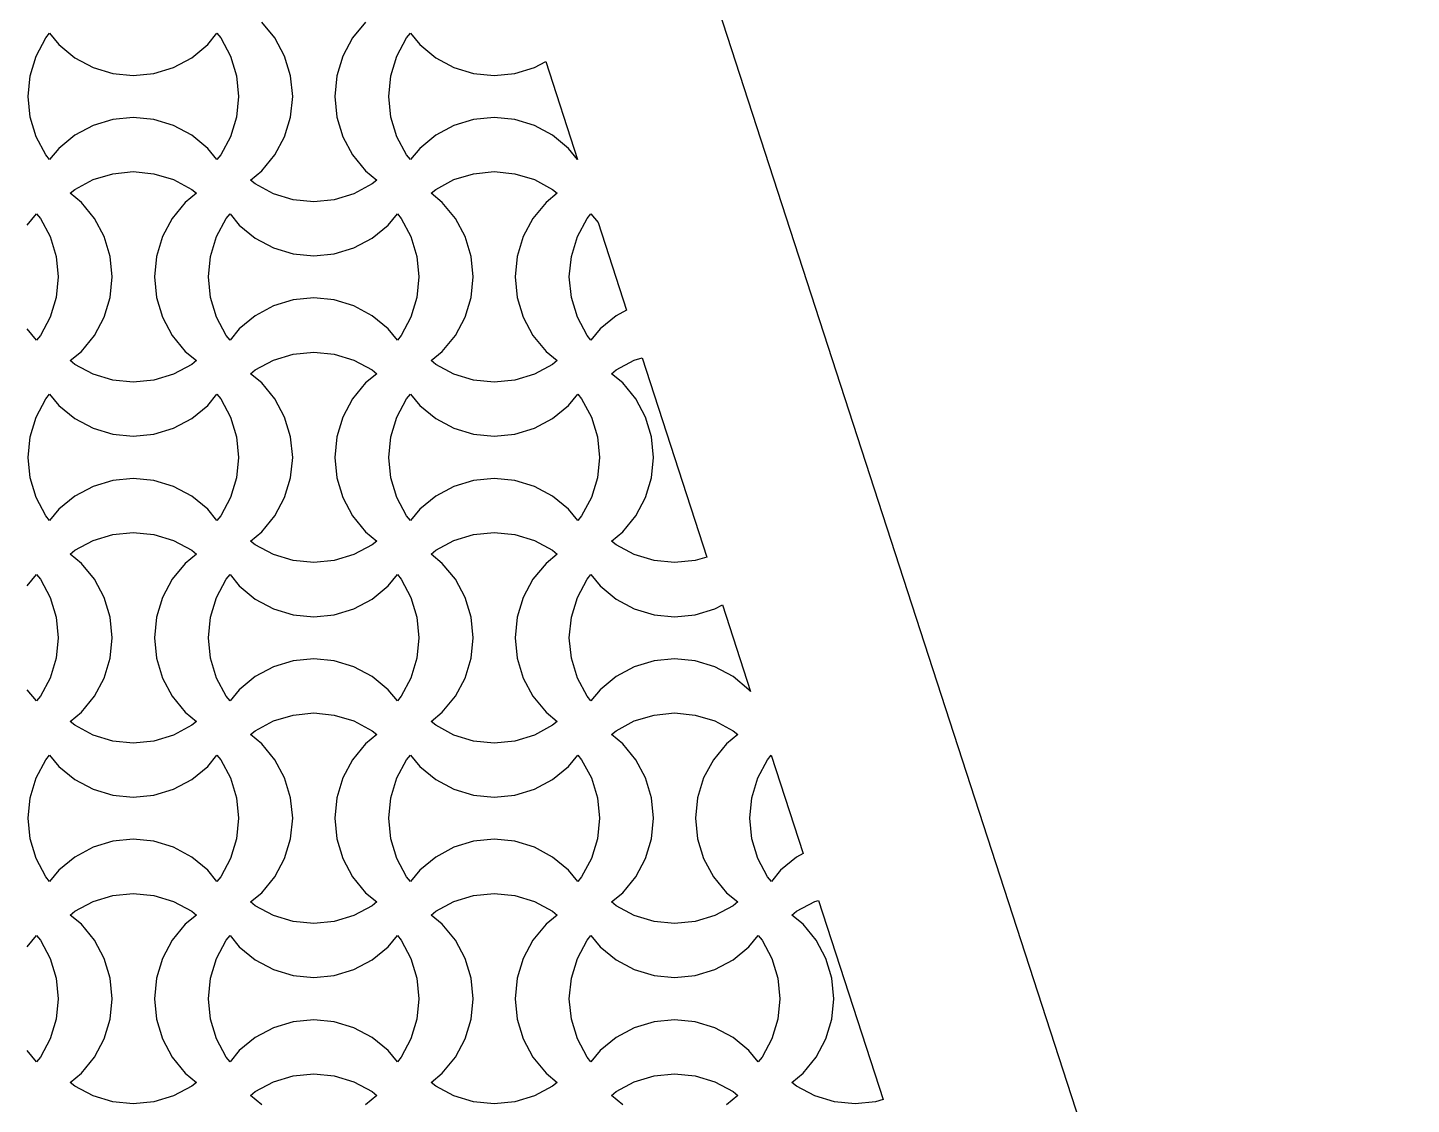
# Model space of a CAD drawing. Header units: metres. Extents: x -75 to 75, y 0 to 231.
# Drawn here: x -17 to 75, y 69 to 140.6 of the extents above; entities that cross this region are included whole.
import ezdxf

# ---------------------------------------------------------------- set-up
doc = ezdxf.new("R2010")
doc.units = ezdxf.units.M

msp = doc.modelspace()

# ---------------------------------------------------------------- linework, layer by layer
for p, q in [((75, 0), (0, 230.826)), ((-0.57953, 139.889), (-1.4502, 140.949)), ((5.45013, 140.949), (4.57947, 139.889)), ((-16.467, 138.679), (-15.82, 139.889)), ((-15.82, 139.889), (-15.5649, 140.2)), ((-15.5649, 140.2), (-14.9496, 139.45)), ((-5.05035, 139.45), (-4.43512, 140.2)), ((-4.43512, 140.2), (-4.17969, 139.889)), ((-4.17969, 139.889), (-3.53271, 138.679)), ((0.06714, 138.679), (-0.57953, 139.889)), ((4.57947, 139.889), (3.9325, 138.679)), ((7.53296, 138.679), (8.17963, 139.889)), ((8.17963, 139.889), (8.43506, 140.2)), ((8.43506, 140.2), (9.05029, 139.45)), ((-14.9496, 139.45), (-13.8885, 138.579)), ((-6.11115, 138.579), (-5.05035, 139.45)), ((9.05029, 139.45), (10.1111, 138.579)), ((-16.8652, 137.365), (-16.467, 138.679)), ((-13.8885, 138.579), (-12.6785, 137.932)), ((-7.32117, 137.932), (-6.11115, 138.579)), ((-3.53271, 138.679), (-3.13446, 137.365)), ((0.46539, 137.365), (0.06714, 138.679)), ((3.9325, 138.679), (3.53424, 137.365)), ((7.1344, 137.365), (7.53296, 138.679)), ((10.1111, 138.579), (11.3211, 137.932)), ((16.6785, 137.932), (17.4342, 138.336)), ((17.4342, 138.336), (19.5536, 131.814)), ((-16.9998, 136), (-16.8652, 137.365)), ((-12.6785, 137.932), (-11.3654, 137.534)), ((-11.3654, 137.534), (-10, 137.4)), ((-10, 137.4), (-8.63434, 137.534)), ((-8.63434, 137.534), (-7.32117, 137.932)), ((-3.13446, 137.365), (-2.99988, 136)), ((0.59998, 136), (0.46539, 137.365)), ((3.53424, 137.365), (3.39966, 136)), ((6.99982, 136), (7.1344, 137.365)), ((11.3211, 137.932), (12.6343, 137.534)), ((12.6343, 137.534), (13.9999, 137.4)), ((13.9999, 137.4), (15.3653, 137.534)), ((15.3653, 137.534), (16.6785, 137.932)), ((-16.8652, 134.634), (-16.9998, 136)), ((-2.99988, 136), (-3.13446, 134.634)), ((0.46539, 134.634), (0.59998, 136)), ((3.39966, 136), (3.53424, 134.634)), ((7.1344, 134.634), (6.99982, 136)), ((-16.467, 133.321), (-16.8652, 134.634)), ((-11.3654, 134.465), (-12.6785, 134.067)), ((-10, 134.6), (-11.3654, 134.465)), ((-8.63434, 134.465), (-10, 134.6)), ((-7.32117, 134.067), (-8.63434, 134.465)), ((-3.13446, 134.634), (-3.53271, 133.321)), ((0.06714, 133.321), (0.46539, 134.634)), ((3.53424, 134.634), (3.9325, 133.321)), ((7.53296, 133.321), (7.1344, 134.634)), ((12.6343, 134.465), (11.3211, 134.067)), ((13.9999, 134.6), (12.6343, 134.465)), ((15.3653, 134.465), (13.9999, 134.6)), ((16.6785, 134.067), (15.3653, 134.465)), ((-12.6785, 134.067), (-13.8885, 133.42)), ((-6.11115, 133.42), (-7.32117, 134.067)), ((11.3211, 134.067), (10.1111, 133.42)), ((17.8888, 133.42), (16.6785, 134.067)), ((-15.82, 132.111), (-16.467, 133.321)), ((-14.9496, 132.55), (-15.5649, 131.8)), ((-13.8885, 133.42), (-14.9496, 132.55)), ((-5.05035, 132.55), (-6.11115, 133.42)), ((-4.43512, 131.8), (-5.05035, 132.55)), ((-3.53271, 133.321), (-4.17969, 132.111)), ((-0.57953, 132.111), (0.06714, 133.321)), ((3.9325, 133.321), (4.57947, 132.111)), ((8.17963, 132.111), (7.53296, 133.321)), ((9.05029, 132.55), (8.43506, 131.8)), ((10.1111, 133.42), (9.05029, 132.55)), ((18.9496, 132.55), (17.8888, 133.42)), ((19.5536, 131.814), (18.9496, 132.55)), ((-15.5649, 131.8), (-15.82, 132.111)), ((-4.17969, 132.111), (-4.43512, 131.8)), ((-1.4502, 131.05), (-0.57953, 132.111)), ((4.57947, 132.111), (5.45013, 131.05)), ((8.43506, 131.8), (8.17963, 132.111)), ((-12.6785, 130.467), (-11.3654, 130.865)), ((-11.3654, 130.865), (-10, 131)), ((-10, 131), (-8.63434, 130.865)), ((-8.63434, 130.865), (-7.32117, 130.467)), ((-2.19971, 130.435), (-1.4502, 131.05)), ((5.45013, 131.05), (6.19965, 130.435)), ((11.3211, 130.467), (12.6343, 130.865)), ((12.6343, 130.865), (13.9999, 131)), ((13.9999, 131), (15.3653, 130.865)), ((15.3653, 130.865), (16.6785, 130.467)), ((-14.1998, 129.565), (-13.8885, 129.82)), ((-13.8885, 129.82), (-12.6785, 130.467)), ((-7.32117, 130.467), (-6.11115, 129.82)), ((-6.11115, 129.82), (-5.80017, 129.565)), ((-1.88873, 130.18), (-2.19971, 130.435)), ((-0.67841, 129.533), (-1.88873, 130.18)), ((5.88867, 130.18), (4.67834, 129.533)), ((6.19965, 130.435), (5.88867, 130.18)), ((9.80011, 129.565), (10.1111, 129.82)), ((10.1111, 129.82), (11.3211, 130.467)), ((16.6785, 130.467), (17.8888, 129.82)), ((17.8888, 129.82), (18.1998, 129.565)), ((-13.45, 128.95), (-14.1998, 129.565)), ((-12.5797, 127.889), (-13.45, 128.95)), ((-6.54968, 128.95), (-7.42004, 127.889)), ((-5.80017, 129.565), (-6.54968, 128.95)), ((0.63446, 129.135), (-0.67841, 129.533)), ((1.99982, 129), (0.63446, 129.135)), ((3.36548, 129.135), (1.99982, 129)), ((4.67834, 129.533), (3.36548, 129.135)), ((10.5496, 128.95), (9.80011, 129.565)), ((11.4203, 127.889), (10.5496, 128.95)), ((17.45, 128.95), (16.5796, 127.889)), ((18.1998, 129.565), (17.45, 128.95)), ((-17.0502, 127.45), (-16.4349, 128.2)), ((-16.4349, 128.2), (-16.1798, 127.889)), ((-3.81989, 127.889), (-3.56476, 128.2)), ((-3.56476, 128.2), (-2.94952, 127.45)), ((6.94946, 127.45), (7.5647, 128.2)), ((7.5647, 128.2), (7.82013, 127.889)), ((20.1797, 127.889), (20.4349, 128.2)), ((20.4349, 128.2), (20.9199, 127.609)), ((-16.1798, 127.889), (-15.5328, 126.678)), ((-11.9324, 126.678), (-12.5797, 127.889)), ((-7.42004, 127.889), (-8.06732, 126.678)), ((-4.46686, 126.678), (-3.81989, 127.889)), ((-2.94952, 127.45), (-1.88873, 126.58)), ((5.88867, 126.58), (6.94946, 127.45)), ((7.82013, 127.889), (8.4668, 126.678)), ((12.0673, 126.678), (11.4203, 127.889)), ((16.5796, 127.889), (15.9326, 126.678)), ((19.5328, 126.678), (20.1797, 127.889)), ((20.9199, 127.609), (22.8093, 121.794)), ((-15.5328, 126.678), (-15.1343, 125.365)), ((-11.5344, 125.365), (-11.9324, 126.678)), ((-8.06732, 126.678), (-8.46527, 125.365)), ((-4.86511, 125.365), (-4.46686, 126.678)), ((-1.88873, 126.58), (-0.67841, 125.933)), ((4.67834, 125.933), (5.88867, 126.58)), ((8.4668, 126.678), (8.86536, 125.365)), ((12.4655, 125.365), (12.0673, 126.678)), ((15.9326, 126.678), (15.5344, 125.365)), ((19.1345, 125.365), (19.5328, 126.678)), ((-15.1343, 125.365), (-14.9997, 124)), ((-11.3998, 124), (-11.5344, 125.365)), ((-8.46527, 125.365), (-8.59985, 124)), ((-4.99969, 124), (-4.86511, 125.365)), ((-0.67841, 125.933), (0.63446, 125.534)), ((0.63446, 125.534), (1.99982, 125.4)), ((1.99982, 125.4), (3.36548, 125.534)), ((3.36548, 125.534), (4.67834, 125.933)), ((8.86536, 125.365), (8.99994, 124)), ((12.6001, 124), (12.4655, 125.365)), ((15.5344, 125.365), (15.3998, 124)), ((18.9999, 124), (19.1345, 125.365)), ((-14.9997, 124), (-15.1343, 122.634)), ((-11.5344, 122.634), (-11.3998, 124)), ((-8.59985, 124), (-8.46527, 122.634)), ((-4.86511, 122.634), (-4.99969, 124)), ((8.99994, 124), (8.86536, 122.634)), ((12.4655, 122.634), (12.6001, 124)), ((15.3998, 124), (15.5344, 122.634)), ((19.1345, 122.634), (18.9999, 124)), ((-15.1343, 122.634), (-15.5328, 121.321)), ((-11.9324, 121.321), (-11.5344, 122.634)), ((-8.46527, 122.634), (-8.06732, 121.321)), ((-4.46686, 121.321), (-4.86511, 122.634)), ((0.63446, 122.466), (-0.67841, 122.067)), ((1.99982, 122.6), (0.63446, 122.466)), ((3.36548, 122.466), (1.99982, 122.6)), ((4.67834, 122.067), (3.36548, 122.466)), ((8.86536, 122.634), (8.4668, 121.321)), ((12.0673, 121.321), (12.4655, 122.634)), ((15.5344, 122.634), (15.9326, 121.321)), ((19.5328, 121.321), (19.1345, 122.634)), ((-0.67841, 122.067), (-1.88873, 121.42)), ((5.88867, 121.42), (4.67834, 122.067)), ((22.8093, 121.794), (22.1112, 121.42)), ((-15.5328, 121.321), (-16.1798, 120.111)), ((-12.5797, 120.111), (-11.9324, 121.321)), ((-8.06732, 121.321), (-7.42004, 120.111)), ((-3.81989, 120.111), (-4.46686, 121.321)), ((-1.88873, 121.42), (-2.94952, 120.55)), ((6.94946, 120.55), (5.88867, 121.42)), ((8.4668, 121.321), (7.82013, 120.111)), ((11.4203, 120.111), (12.0673, 121.321)), ((15.9326, 121.321), (16.5796, 120.111)), ((20.1797, 120.111), (19.5328, 121.321)), ((22.1112, 121.42), (21.0501, 120.55)), ((-16.4349, 119.8), (-17.0502, 120.55)), ((-16.1798, 120.111), (-16.4349, 119.8)), ((-13.45, 119.05), (-12.5797, 120.111)), ((-7.42004, 120.111), (-6.54968, 119.05)), ((-3.56476, 119.8), (-3.81989, 120.111)), ((-2.94952, 120.55), (-3.56476, 119.8)), ((7.5647, 119.8), (6.94946, 120.55)), ((7.82013, 120.111), (7.5647, 119.8)), ((10.5496, 119.05), (11.4203, 120.111)), ((16.5796, 120.111), (17.45, 119.05)), ((20.4349, 119.8), (20.1797, 120.111)), ((21.0501, 120.55), (20.4349, 119.8)), ((-14.1998, 118.435), (-13.45, 119.05)), ((-6.54968, 119.05), (-5.80017, 118.435)), ((-0.67841, 118.467), (0.63446, 118.865)), ((0.63446, 118.865), (1.99982, 119)), ((1.99982, 119), (3.36548, 118.865)), ((3.36548, 118.865), (4.67834, 118.467)), ((9.80011, 118.435), (10.5496, 119.05)), ((17.45, 119.05), (18.1998, 118.435)), ((-13.8885, 118.18), (-14.1998, 118.435)), ((-12.6785, 117.533), (-13.8885, 118.18)), ((-6.11115, 118.18), (-7.32117, 117.533)), ((-5.80017, 118.435), (-6.11115, 118.18)), ((-2.19971, 117.565), (-1.88873, 117.82)), ((-1.88873, 117.82), (-0.67841, 118.467)), ((4.67834, 118.467), (5.88867, 117.82)), ((5.88867, 117.82), (6.19965, 117.565)), ((10.1111, 118.18), (9.80011, 118.435)), ((11.3211, 117.533), (10.1111, 118.18)), ((17.8888, 118.18), (16.6785, 117.533)), ((18.1998, 118.435), (17.8888, 118.18)), ((21.7999, 117.565), (22.1112, 117.82)), ((22.1112, 117.82), (23.3212, 118.467)), ((23.3212, 118.467), (23.8392, 118.624)), ((23.8392, 118.624), (28.1453, 105.371)), ((-11.3654, 117.134), (-12.6785, 117.533)), ((-10, 117), (-11.3654, 117.134)), ((-8.63434, 117.134), (-10, 117)), ((-7.32117, 117.533), (-8.63434, 117.134)), ((-1.4502, 116.949), (-2.19971, 117.565)), ((-0.57953, 115.889), (-1.4502, 116.949)), ((5.45013, 116.949), (4.57947, 115.889)), ((6.19965, 117.565), (5.45013, 116.949)), ((12.6343, 117.134), (11.3211, 117.533)), ((13.9999, 117), (12.6343, 117.134)), ((15.3653, 117.134), (13.9999, 117)), ((16.6785, 117.533), (15.3653, 117.134)), ((22.5497, 116.949), (21.7999, 117.565)), ((23.4201, 115.889), (22.5497, 116.949)), ((-15.82, 115.889), (-15.5649, 116.2)), ((-15.5649, 116.2), (-14.9496, 115.45)), ((-5.05035, 115.45), (-4.43512, 116.2)), ((-4.43512, 116.2), (-4.17969, 115.889)), ((8.17963, 115.889), (8.43506, 116.2)), ((8.43506, 116.2), (9.05029, 115.45)), ((18.9496, 115.45), (19.5648, 116.2)), ((19.5648, 116.2), (19.8199, 115.889)), ((-16.467, 114.678), (-15.82, 115.889)), ((-14.9496, 115.45), (-13.8885, 114.579)), ((-6.11115, 114.579), (-5.05035, 115.45)), ((-4.17969, 115.889), (-3.53271, 114.678)), ((0.06714, 114.678), (-0.57953, 115.889)), ((4.57947, 115.889), (3.9325, 114.678)), ((7.53296, 114.678), (8.17963, 115.889)), ((9.05029, 115.45), (10.1111, 114.579)), ((17.8888, 114.579), (18.9496, 115.45)), ((19.8199, 115.889), (20.4669, 114.678)), ((24.0671, 114.678), (23.4201, 115.889)), ((-16.8652, 113.365), (-16.467, 114.678)), ((-13.8885, 114.579), (-12.6785, 113.932)), ((-7.32117, 113.932), (-6.11115, 114.579)), ((-3.53271, 114.678), (-3.13446, 113.365)), ((0.46539, 113.365), (0.06714, 114.678)), ((3.9325, 114.678), (3.53424, 113.365)), ((7.1344, 113.365), (7.53296, 114.678)), ((10.1111, 114.579), (11.3211, 113.932)), ((16.6785, 113.932), (17.8888, 114.579)), ((20.4669, 114.678), (20.8652, 113.365)), ((24.4653, 113.365), (24.0671, 114.678)), ((-16.9998, 112), (-16.8652, 113.365)), ((-12.6785, 113.932), (-11.3654, 113.534)), ((-11.3654, 113.534), (-10, 113.4)), ((-10, 113.4), (-8.63434, 113.534)), ((-8.63434, 113.534), (-7.32117, 113.932)), ((-3.13446, 113.365), (-2.99988, 112)), ((0.59998, 112), (0.46539, 113.365)), ((3.53424, 113.365), (3.39966, 112)), ((6.99982, 112), (7.1344, 113.365)), ((11.3211, 113.932), (12.6343, 113.534)), ((12.6343, 113.534), (13.9999, 113.4)), ((13.9999, 113.4), (15.3653, 113.534)), ((15.3653, 113.534), (16.6785, 113.932)), ((20.8652, 113.365), (20.9998, 112)), ((24.5999, 112), (24.4653, 113.365)), ((-16.8652, 110.634), (-16.9998, 112)), ((-2.99988, 112), (-3.13446, 110.634)), ((0.46539, 110.634), (0.59998, 112)), ((3.39966, 112), (3.53424, 110.634)), ((7.1344, 110.634), (6.99982, 112)), ((20.9998, 112), (20.8652, 110.634)), ((24.4653, 110.634), (24.5999, 112)), ((-16.467, 109.321), (-16.8652, 110.634)), ((-11.3654, 110.465), (-12.6785, 110.067)), ((-10, 110.6), (-11.3654, 110.465)), ((-8.63434, 110.465), (-10, 110.6)), ((-7.32117, 110.067), (-8.63434, 110.465)), ((-3.13446, 110.634), (-3.53271, 109.321)), ((0.06714, 109.321), (0.46539, 110.634)), ((3.53424, 110.634), (3.9325, 109.321)), ((7.53296, 109.321), (7.1344, 110.634)), ((12.6343, 110.465), (11.3211, 110.067)), ((13.9999, 110.6), (12.6343, 110.465)), ((15.3653, 110.465), (13.9999, 110.6)), ((16.6785, 110.067), (15.3653, 110.465)), ((20.8652, 110.634), (20.4669, 109.321)), ((24.0671, 109.321), (24.4653, 110.634)), ((-12.6785, 110.067), (-13.8885, 109.42)), ((-6.11115, 109.42), (-7.32117, 110.067)), ((11.3211, 110.067), (10.1111, 109.42)), ((17.8888, 109.42), (16.6785, 110.067)), ((-15.82, 108.111), (-16.467, 109.321)), ((-13.8885, 109.42), (-14.9496, 108.549)), ((-5.05035, 108.549), (-6.11115, 109.42)), ((-3.53271, 109.321), (-4.17969, 108.111)), ((-0.57953, 108.111), (0.06714, 109.321)), ((3.9325, 109.321), (4.57947, 108.111)), ((8.17963, 108.111), (7.53296, 109.321)), ((10.1111, 109.42), (9.05029, 108.549)), ((18.9496, 108.549), (17.8888, 109.42)), ((20.4669, 109.321), (19.8199, 108.111)), ((23.4201, 108.111), (24.0671, 109.321)), ((-15.5649, 107.8), (-15.82, 108.111)), ((-14.9496, 108.549), (-15.5649, 107.8)), ((-4.43512, 107.8), (-5.05035, 108.549)), ((-4.17969, 108.111), (-4.43512, 107.8)), ((-1.4502, 107.05), (-0.57953, 108.111)), ((4.57947, 108.111), (5.45013, 107.05)), ((8.43506, 107.8), (8.17963, 108.111)), ((9.05029, 108.549), (8.43506, 107.8)), ((19.5648, 107.8), (18.9496, 108.549)), ((19.8199, 108.111), (19.5648, 107.8)), ((22.5497, 107.05), (23.4201, 108.111)), ((-12.6785, 106.467), (-11.3654, 106.865)), ((-11.3654, 106.865), (-10, 107)), ((-10, 107), (-8.63434, 106.865)), ((-8.63434, 106.865), (-7.32117, 106.467)), ((-2.19971, 106.435), (-1.4502, 107.05)), ((5.45013, 107.05), (6.19965, 106.435)), ((11.3211, 106.467), (12.6343, 106.865)), ((12.6343, 106.865), (13.9999, 107)), ((13.9999, 107), (15.3653, 106.865)), ((15.3653, 106.865), (16.6785, 106.467)), ((21.7999, 106.435), (22.5497, 107.05)), ((-13.8885, 105.82), (-12.6785, 106.467)), ((-7.32117, 106.467), (-6.11115, 105.82)), ((-1.88873, 106.18), (-2.19971, 106.435)), ((-0.67841, 105.533), (-1.88873, 106.18)), ((5.88867, 106.18), (4.67834, 105.533)), ((6.19965, 106.435), (5.88867, 106.18)), ((10.1111, 105.82), (11.3211, 106.467)), ((16.6785, 106.467), (17.8888, 105.82)), ((22.1112, 106.18), (21.7999, 106.435)), ((23.3212, 105.533), (22.1112, 106.18)), ((-14.1998, 105.565), (-13.8885, 105.82)), ((-13.45, 104.949), (-14.1998, 105.565)), ((-12.5797, 103.889), (-13.45, 104.949)), ((-6.54968, 104.949), (-7.42004, 103.889)), ((-5.80017, 105.565), (-6.54968, 104.949)), ((-6.11115, 105.82), (-5.80017, 105.565)), ((0.63446, 105.135), (-0.67841, 105.533)), ((1.99982, 105), (0.63446, 105.135)), ((3.36548, 105.135), (1.99982, 105)), ((4.67834, 105.533), (3.36548, 105.135)), ((9.80011, 105.565), (10.1111, 105.82)), ((10.5496, 104.949), (9.80011, 105.565)), ((11.4203, 103.889), (10.5496, 104.949)), ((17.45, 104.949), (16.5796, 103.889)), ((18.1998, 105.565), (17.45, 104.949)), ((17.8888, 105.82), (18.1998, 105.565)), ((24.6344, 105.135), (23.3212, 105.533)), ((25.9998, 105), (24.6344, 105.135)), ((27.3654, 105.135), (25.9998, 105)), ((28.1453, 105.371), (27.3654, 105.135)), ((-17.0502, 103.45), (-16.4349, 104.2)), ((-16.4349, 104.2), (-16.1798, 103.889)), ((-3.81989, 103.889), (-3.56476, 104.2)), ((-3.56476, 104.2), (-2.94952, 103.45)), ((6.94946, 103.45), (7.5647, 104.2)), ((7.5647, 104.2), (7.82013, 103.889)), ((20.1797, 103.889), (20.4349, 104.2)), ((20.4349, 104.2), (21.0501, 103.45)), ((-16.1798, 103.889), (-15.5328, 102.679)), ((-11.9324, 102.679), (-12.5797, 103.889)), ((-7.42004, 103.889), (-8.06732, 102.679)), ((-4.46686, 102.679), (-3.81989, 103.889)), ((-2.94952, 103.45), (-1.88873, 102.58)), ((5.88867, 102.58), (6.94946, 103.45)), ((7.82013, 103.889), (8.4668, 102.679)), ((12.0673, 102.679), (11.4203, 103.889)), ((16.5796, 103.889), (15.9326, 102.679)), ((19.5328, 102.679), (20.1797, 103.889)), ((21.0501, 103.45), (22.1112, 102.58)), ((-15.5328, 102.679), (-15.1343, 101.365)), ((-11.5344, 101.365), (-11.9324, 102.679)), ((-8.06732, 102.679), (-8.46527, 101.365)), ((-4.86511, 101.365), (-4.46686, 102.679)), ((-1.88873, 102.58), (-0.67841, 101.932)), ((4.67834, 101.932), (5.88867, 102.58)), ((8.4668, 102.679), (8.86536, 101.365)), ((12.4655, 101.365), (12.0673, 102.679)), ((15.9326, 102.679), (15.5344, 101.365)), ((19.1345, 101.365), (19.5328, 102.679)), ((22.1112, 102.58), (23.3212, 101.932)), ((28.6786, 101.932), (29.1761, 102.199)), ((29.1761, 102.199), (31.0521, 96.4248)), ((-15.1343, 101.365), (-14.9997, 100)), ((-11.3998, 100), (-11.5344, 101.365)), ((-8.46527, 101.365), (-8.59985, 100)), ((-4.99969, 100), (-4.86511, 101.365)), ((-0.67841, 101.932), (0.63446, 101.534)), ((0.63446, 101.534), (1.99982, 101.4)), ((1.99982, 101.4), (3.36548, 101.534)), ((3.36548, 101.534), (4.67834, 101.932)), ((8.86536, 101.365), (8.99994, 100)), ((12.6001, 100), (12.4655, 101.365)), ((15.5344, 101.365), (15.3998, 100)), ((18.9999, 100), (19.1345, 101.365)), ((23.3212, 101.932), (24.6344, 101.534)), ((24.6344, 101.534), (25.9998, 101.4)), ((25.9998, 101.4), (27.3654, 101.534)), ((27.3654, 101.534), (28.6786, 101.932)), ((-14.9997, 100), (-15.1343, 98.6346)), ((-11.5344, 98.6346), (-11.3998, 100)), ((-8.59985, 100), (-8.46527, 98.6346)), ((-4.86511, 98.6346), (-4.99969, 100)), ((8.99994, 100), (8.86536, 98.6346)), ((12.4655, 98.6346), (12.6001, 100)), ((15.3998, 100), (15.5344, 98.6346)), ((19.1345, 98.6346), (18.9999, 100)), ((-15.1343, 98.6346), (-15.5328, 97.3215)), ((-11.9324, 97.3215), (-11.5344, 98.6346)), ((-8.46527, 98.6346), (-8.06732, 97.3215)), ((-4.46686, 97.3215), (-4.86511, 98.6346)), ((1.99982, 98.6002), (0.63446, 98.4656)), ((3.36548, 98.4656), (1.99982, 98.6002)), ((8.86536, 98.6346), (8.4668, 97.3215)), ((12.0673, 97.3215), (12.4655, 98.6346)), ((15.5344, 98.6346), (15.9326, 97.3215)), ((19.5328, 97.3215), (19.1345, 98.6346)), ((25.9998, 98.6002), (24.6344, 98.4656)), ((27.3654, 98.4656), (25.9998, 98.6002)), ((-0.67841, 98.0676), (-1.88873, 97.4203)), ((0.63446, 98.4656), (-0.67841, 98.0676)), ((4.67834, 98.0676), (3.36548, 98.4656)), ((5.88867, 97.4203), (4.67834, 98.0676)), ((23.3212, 98.0676), (22.1112, 97.4203)), ((24.6344, 98.4656), (23.3212, 98.0676)), ((28.6786, 98.0676), (27.3654, 98.4656)), ((29.8886, 97.4203), (28.6786, 98.0676)), ((-15.5328, 97.3215), (-16.1798, 96.1115)), ((-12.5797, 96.1115), (-11.9324, 97.3215)), ((-8.06732, 97.3215), (-7.42004, 96.1115)), ((-3.81989, 96.1115), (-4.46686, 97.3215)), ((-1.88873, 97.4203), (-2.94952, 96.55)), ((6.94946, 96.55), (5.88867, 97.4203)), ((8.4668, 97.3215), (7.82013, 96.1115)), ((11.4203, 96.1115), (12.0673, 97.3215)), ((15.9326, 97.3215), (16.5796, 96.1115)), ((20.1797, 96.1115), (19.5328, 97.3215)), ((22.1112, 97.4203), (21.0501, 96.55)), ((30.9494, 96.55), (29.8886, 97.4203)), ((-16.4349, 95.8002), (-17.0502, 96.55)), ((-16.1798, 96.1115), (-16.4349, 95.8002)), ((-13.45, 95.0507), (-12.5797, 96.1115)), ((-7.42004, 96.1115), (-6.54968, 95.0507)), ((-3.56476, 95.8002), (-3.81989, 96.1115)), ((-2.94952, 96.55), (-3.56476, 95.8002)), ((7.5647, 95.8002), (6.94946, 96.55)), ((7.82013, 96.1115), (7.5647, 95.8002)), ((10.5496, 95.0507), (11.4203, 96.1115)), ((16.5796, 96.1115), (17.45, 95.0507)), ((20.4349, 95.8002), (20.1797, 96.1115)), ((21.0501, 96.55), (20.4349, 95.8002)), ((31.0521, 96.4248), (30.9494, 96.55)), ((-14.1998, 94.4351), (-13.45, 95.0507)), ((-6.54968, 95.0507), (-5.80017, 94.4351)), ((-0.67841, 94.4672), (0.63446, 94.8654)), ((0.63446, 94.8654), (1.99982, 95)), ((1.99982, 95), (3.36548, 94.8654)), ((3.36548, 94.8654), (4.67834, 94.4672)), ((9.80011, 94.4351), (10.5496, 95.0507)), ((17.45, 95.0507), (18.1998, 94.4351)), ((23.3212, 94.4672), (24.6344, 94.8654)), ((24.6344, 94.8654), (25.9998, 95)), ((25.9998, 95), (27.3654, 94.8654)), ((27.3654, 94.8654), (28.6786, 94.4672)), ((-13.8885, 94.18), (-14.1998, 94.4351)), ((-12.6785, 93.533), (-13.8885, 94.18)), ((-6.11115, 94.18), (-7.32117, 93.533)), ((-5.80017, 94.4351), (-6.11115, 94.18)), ((-1.88873, 93.8202), (-0.67841, 94.4672)), ((4.67834, 94.4672), (5.88867, 93.8202)), ((10.1111, 94.18), (9.80011, 94.4351)), ((11.3211, 93.533), (10.1111, 94.18)), ((17.8888, 94.18), (16.6785, 93.533)), ((18.1998, 94.4351), (17.8888, 94.18)), ((22.1112, 93.8202), (23.3212, 94.4672)), ((28.6786, 94.4672), (29.8886, 93.8202)), ((-11.3654, 93.1348), (-12.6785, 93.533)), ((-10, 93.0002), (-11.3654, 93.1348)), ((-8.63434, 93.1348), (-10, 93.0002)), ((-7.32117, 93.533), (-8.63434, 93.1348)), ((-2.19971, 93.5651), (-1.88873, 93.8202)), ((-1.4502, 92.9498), (-2.19971, 93.5651)), ((-0.57953, 91.889), (-1.4502, 92.9498)), ((5.45013, 92.9498), (4.57947, 91.889)), ((6.19965, 93.5651), (5.45013, 92.9498)), ((5.88867, 93.8202), (6.19965, 93.5651)), ((12.6343, 93.1348), (11.3211, 93.533)), ((13.9999, 93.0002), (12.6343, 93.1348)), ((15.3653, 93.1348), (13.9999, 93.0002)), ((16.6785, 93.533), (15.3653, 93.1348)), ((21.7999, 93.5651), (22.1112, 93.8202)), ((22.5497, 92.9498), (21.7999, 93.5651)), ((23.4201, 91.889), (22.5497, 92.9498)), ((29.4501, 92.9498), (28.5797, 91.889)), ((30.1996, 93.5651), (29.4501, 92.9498)), ((29.8886, 93.8202), (30.1996, 93.5651)), ((-15.82, 91.889), (-15.5649, 92.2)), ((-15.5649, 92.2), (-14.9496, 91.4505)), ((-5.05035, 91.4505), (-4.43512, 92.2)), ((-4.43512, 92.2), (-4.17969, 91.889)), ((8.17963, 91.889), (8.43506, 92.2)), ((8.43506, 92.2), (9.05029, 91.4505)), ((18.9496, 91.4505), (19.5648, 92.2)), ((19.5648, 92.2), (19.8199, 91.889)), ((32.1796, 91.889), (32.4277, 92.1912)), ((32.4277, 92.1912), (34.5512, 85.6558)), ((-16.467, 90.6787), (-15.82, 91.889)), ((-14.9496, 91.4505), (-13.8885, 90.5798)), ((-6.11115, 90.5798), (-5.05035, 91.4505)), ((-4.17969, 91.889), (-3.53271, 90.6787)), ((0.06714, 90.6787), (-0.57953, 91.889)), ((4.57947, 91.889), (3.9325, 90.6787)), ((7.53296, 90.6787), (8.17963, 91.889)), ((9.05029, 91.4505), (10.1111, 90.5798)), ((17.8888, 90.5798), (18.9496, 91.4505)), ((19.8199, 91.889), (20.4669, 90.6787)), ((24.0671, 90.6787), (23.4201, 91.889)), ((28.5797, 91.889), (27.9324, 90.6787)), ((31.5329, 90.6787), (32.1796, 91.889)), ((-16.8652, 89.3655), (-16.467, 90.6787)), ((-13.8885, 90.5798), (-12.6785, 89.9329)), ((-7.32117, 89.9329), (-6.11115, 90.5798)), ((-3.53271, 90.6787), (-3.13446, 89.3655)), ((0.46539, 89.3655), (0.06714, 90.6787)), ((3.9325, 90.6787), (3.53424, 89.3655)), ((7.1344, 89.3655), (7.53296, 90.6787)), ((10.1111, 90.5798), (11.3211, 89.9329)), ((16.6785, 89.9329), (17.8888, 90.5798)), ((20.4669, 90.6787), (20.8652, 89.3655)), ((24.4653, 89.3655), (24.0671, 90.6787)), ((27.9324, 90.6787), (27.5342, 89.3655)), ((31.1343, 89.3655), (31.5329, 90.6787)), ((-16.9998, 88.0002), (-16.8652, 89.3655)), ((-12.6785, 89.9329), (-11.3654, 89.5346)), ((-11.3654, 89.5346), (-10, 89.4)), ((-10, 89.4), (-8.63434, 89.5346)), ((-8.63434, 89.5346), (-7.32117, 89.9329)), ((-3.13446, 89.3655), (-2.99988, 88.0002)), ((0.59998, 88.0002), (0.46539, 89.3655)), ((3.53424, 89.3655), (3.39966, 88.0002)), ((6.99982, 88.0002), (7.1344, 89.3655)), ((11.3211, 89.9329), (12.6343, 89.5346)), ((12.6343, 89.5346), (13.9999, 89.4)), ((13.9999, 89.4), (15.3653, 89.5346)), ((15.3653, 89.5346), (16.6785, 89.9329)), ((20.8652, 89.3655), (20.9998, 88.0002)), ((24.5999, 88.0002), (24.4653, 89.3655)), ((27.5342, 89.3655), (27.3996, 88.0002)), ((30.9998, 88.0002), (31.1343, 89.3655)), ((-16.8652, 86.6345), (-16.9998, 88.0002)), ((-2.99988, 88.0002), (-3.13446, 86.6345)), ((0.46539, 86.6345), (0.59998, 88.0002)), ((3.39966, 88.0002), (3.53424, 86.6345)), ((7.1344, 86.6345), (6.99982, 88.0002)), ((20.9998, 88.0002), (20.8652, 86.6345)), ((24.4653, 86.6345), (24.5999, 88.0002)), ((27.3996, 88.0002), (27.5342, 86.6345)), ((31.1343, 86.6345), (30.9998, 88.0002)), ((-16.467, 85.3217), (-16.8652, 86.6345)), ((-10, 86.6003), (-11.3654, 86.4658)), ((-8.63434, 86.4658), (-10, 86.6003)), ((-3.13446, 86.6345), (-3.53271, 85.3217)), ((0.06714, 85.3217), (0.46539, 86.6345)), ((3.53424, 86.6345), (3.9325, 85.3217)), ((7.53296, 85.3217), (7.1344, 86.6345)), ((13.9999, 86.6003), (12.6343, 86.4658)), ((15.3653, 86.4658), (13.9999, 86.6003)), ((20.8652, 86.6345), (20.4669, 85.3217)), ((24.0671, 85.3217), (24.4653, 86.6345)), ((27.5342, 86.6345), (27.9324, 85.3217)), ((31.5329, 85.3217), (31.1343, 86.6345)), ((-12.6785, 86.0675), (-13.8885, 85.4205)), ((-11.3654, 86.4658), (-12.6785, 86.0675)), ((-7.32117, 86.0675), (-8.63434, 86.4658)), ((-6.11115, 85.4205), (-7.32117, 86.0675)), ((11.3211, 86.0675), (10.1111, 85.4205)), ((12.6343, 86.4658), (11.3211, 86.0675)), ((16.6785, 86.0675), (15.3653, 86.4658)), ((17.8888, 85.4205), (16.6785, 86.0675)), ((34.5512, 85.6558), (34.111, 85.4205)), ((-15.82, 84.1113), (-16.467, 85.3217)), ((-13.8885, 85.4205), (-14.9496, 84.5499)), ((-5.05035, 84.5499), (-6.11115, 85.4205)), ((-3.53271, 85.3217), (-4.17969, 84.1113)), ((-0.57953, 84.1113), (0.06714, 85.3217)), ((3.9325, 85.3217), (4.57947, 84.1113)), ((8.17963, 84.1113), (7.53296, 85.3217)), ((10.1111, 85.4205), (9.05029, 84.5499)), ((18.9496, 84.5499), (17.8888, 85.4205)), ((20.4669, 85.3217), (19.8199, 84.1113)), ((23.4201, 84.1113), (24.0671, 85.3217)), ((27.9324, 85.3217), (28.5797, 84.1113)), ((32.1796, 84.1113), (31.5329, 85.3217)), ((34.111, 85.4205), (33.0502, 84.5499)), ((-15.5649, 83.8004), (-15.82, 84.1113)), ((-14.9496, 84.5499), (-15.5649, 83.8004)), ((-4.43512, 83.8004), (-5.05035, 84.5499)), ((-4.17969, 84.1113), (-4.43512, 83.8004)), ((-1.4502, 83.0505), (-0.57953, 84.1113)), ((4.57947, 84.1113), (5.45013, 83.0505)), ((8.43506, 83.8004), (8.17963, 84.1113)), ((9.05029, 84.5499), (8.43506, 83.8004)), ((19.5648, 83.8004), (18.9496, 84.5499)), ((19.8199, 84.1113), (19.5648, 83.8004)), ((22.5497, 83.0505), (23.4201, 84.1113)), ((28.5797, 84.1113), (29.4501, 83.0505)), ((32.435, 83.8004), (32.1796, 84.1113)), ((33.0502, 84.5499), (32.435, 83.8004)), ((-12.6785, 82.467), (-11.3654, 82.8656)), ((-11.3654, 82.8656), (-10, 83.0002)), ((-10, 83.0002), (-8.63434, 82.8656)), ((-8.63434, 82.8656), (-7.32117, 82.467)), ((-2.19971, 82.4353), (-1.4502, 83.0505)), ((5.45013, 83.0505), (6.19965, 82.4353)), ((11.3211, 82.467), (12.6343, 82.8656)), ((12.6343, 82.8656), (13.9999, 83.0002)), ((13.9999, 83.0002), (15.3653, 82.8656)), ((15.3653, 82.8656), (16.6785, 82.467)), ((21.7999, 82.4353), (22.5497, 83.0505)), ((29.4501, 83.0505), (30.1996, 82.4353)), ((-13.8885, 81.8204), (-12.6785, 82.467)), ((-7.32117, 82.467), (-6.11115, 81.8204)), ((-1.88873, 82.1799), (-2.19971, 82.4353)), ((-0.67841, 81.5332), (-1.88873, 82.1799)), ((5.88867, 82.1799), (4.67834, 81.5332)), ((6.19965, 82.4353), (5.88867, 82.1799)), ((10.1111, 81.8204), (11.3211, 82.467)), ((16.6785, 82.467), (17.8888, 81.8204)), ((22.1112, 82.1799), (21.7999, 82.4353)), ((23.3212, 81.5332), (22.1112, 82.1799)), ((29.8886, 82.1799), (28.6786, 81.5332)), ((30.1996, 82.4353), (29.8886, 82.1799)), ((34.111, 81.8204), (35.3214, 82.467)), ((35.3214, 82.467), (35.5634, 82.5405)), ((35.5634, 82.5405), (39.8695, 69.2878)), ((-14.1998, 81.5649), (-13.8885, 81.8204)), ((-13.45, 80.9497), (-14.1998, 81.5649)), ((-5.80017, 81.5649), (-6.54968, 80.9497)), ((-6.11115, 81.8204), (-5.80017, 81.5649)), ((0.63446, 81.1346), (-0.67841, 81.5332)), ((1.99982, 81.0001), (0.63446, 81.1346)), ((3.36548, 81.1346), (1.99982, 81.0001)), ((4.67834, 81.5332), (3.36548, 81.1346)), ((9.80011, 81.5649), (10.1111, 81.8204)), ((10.5496, 80.9497), (9.80011, 81.5649)), ((18.1998, 81.5649), (17.45, 80.9497)), ((17.8888, 81.8204), (18.1998, 81.5649)), ((24.6344, 81.1346), (23.3212, 81.5332)), ((25.9998, 81.0001), (24.6344, 81.1346)), ((27.3654, 81.1346), (25.9998, 81.0001)), ((28.6786, 81.5332), (27.3654, 81.1346)), ((33.8, 81.5649), (34.111, 81.8204)), ((34.5496, 80.9497), (33.8, 81.5649)), ((-17.0502, 79.4504), (-16.4349, 80.1999)), ((-16.4349, 80.1999), (-16.1798, 79.8889)), ((-12.5797, 79.8889), (-13.45, 80.9497)), ((-6.54968, 80.9497), (-7.42004, 79.8889)), ((-3.81989, 79.8889), (-3.56476, 80.1999)), ((-3.56476, 80.1999), (-2.94952, 79.4504)), ((6.94946, 79.4504), (7.5647, 80.1999)), ((7.5647, 80.1999), (7.82013, 79.8889)), ((11.4203, 79.8889), (10.5496, 80.9497)), ((17.45, 80.9497), (16.5796, 79.8889)), ((20.1797, 79.8889), (20.4349, 80.1999)), ((20.4349, 80.1999), (21.0501, 79.4504)), ((30.9494, 79.4504), (31.5646, 80.1999)), ((31.5646, 80.1999), (31.8201, 79.8889)), ((35.4202, 79.8889), (34.5496, 80.9497)), ((-16.1798, 79.8889), (-15.5328, 78.6789)), ((-11.9324, 78.6789), (-12.5797, 79.8889)), ((-7.42004, 79.8889), (-8.06732, 78.6789)), ((-4.46686, 78.6789), (-3.81989, 79.8889)), ((-2.94952, 79.4504), (-1.88873, 78.5797)), ((5.88867, 78.5797), (6.94946, 79.4504)), ((7.82013, 79.8889), (8.4668, 78.6789)), ((12.0673, 78.6789), (11.4203, 79.8889)), ((16.5796, 79.8889), (15.9326, 78.6789)), ((19.5328, 78.6789), (20.1797, 79.8889)), ((21.0501, 79.4504), (22.1112, 78.5797)), ((29.8886, 78.5797), (30.9494, 79.4504)), ((31.8201, 79.8889), (32.4667, 78.6789)), ((36.0672, 78.6789), (35.4202, 79.8889)), ((-15.5328, 78.6789), (-15.1343, 77.3657)), ((-11.5344, 77.3657), (-11.9324, 78.6789)), ((-8.06732, 78.6789), (-8.46527, 77.3657)), ((-4.86511, 77.3657), (-4.46686, 78.6789)), ((-1.88873, 78.5797), (-0.67841, 77.9327)), ((4.67834, 77.9327), (5.88867, 78.5797)), ((8.4668, 78.6789), (8.86536, 77.3657)), ((12.4655, 77.3657), (12.0673, 78.6789)), ((15.9326, 78.6789), (15.5344, 77.3657)), ((19.1345, 77.3657), (19.5328, 78.6789)), ((22.1112, 78.5797), (23.3212, 77.9327)), ((28.6786, 77.9327), (29.8886, 78.5797)), ((32.4667, 78.6789), (32.8653, 77.3657)), ((36.4655, 77.3657), (36.0672, 78.6789)), ((-15.1343, 77.3657), (-14.9997, 76.0001)), ((-11.3998, 76.0001), (-11.5344, 77.3657)), ((-8.46527, 77.3657), (-8.59985, 76.0001)), ((-4.99969, 76.0001), (-4.86511, 77.3657)), ((-0.67841, 77.9327), (0.63446, 77.5345)), ((0.63446, 77.5345), (1.99982, 77.3999)), ((1.99982, 77.3999), (3.36548, 77.5345)), ((3.36548, 77.5345), (4.67834, 77.9327)), ((8.86536, 77.3657), (8.99994, 76.0001)), ((12.6001, 76.0001), (12.4655, 77.3657)), ((15.5344, 77.3657), (15.3998, 76.0001)), ((18.9999, 76.0001), (19.1345, 77.3657)), ((23.3212, 77.9327), (24.6344, 77.5345)), ((24.6344, 77.5345), (25.9998, 77.3999)), ((25.9998, 77.3999), (27.3654, 77.5345)), ((27.3654, 77.5345), (28.6786, 77.9327)), ((32.8653, 77.3657), (32.9999, 76.0001)), ((36.6, 76.0001), (36.4655, 77.3657)), ((-14.9997, 76.0001), (-15.1343, 74.6347)), ((-11.5344, 74.6347), (-11.3998, 76.0001)), ((-8.59985, 76.0001), (-8.46527, 74.6347)), ((-4.86511, 74.6347), (-4.99969, 76.0001)), ((8.99994, 76.0001), (8.86536, 74.6347)), ((12.4655, 74.6347), (12.6001, 76.0001)), ((15.3998, 76.0001), (15.5344, 74.6347)), ((19.1345, 74.6347), (18.9999, 76.0001)), ((32.9999, 76.0001), (32.8653, 74.6347)), ((36.4655, 74.6347), (36.6, 76.0001)), ((-15.1343, 74.6347), (-15.5328, 73.3215)), ((-11.9324, 73.3215), (-11.5344, 74.6347)), ((-8.46527, 74.6347), (-8.06732, 73.3215)), ((-4.46686, 73.3215), (-4.86511, 74.6347)), ((1.99982, 74.6002), (0.63446, 74.4656)), ((3.36548, 74.4656), (1.99982, 74.6002)), ((8.86536, 74.6347), (8.4668, 73.3215)), ((12.0673, 73.3215), (12.4655, 74.6347)), ((15.5344, 74.6347), (15.9326, 73.3215)), ((19.5328, 73.3215), (19.1345, 74.6347)), ((25.9998, 74.6002), (24.6344, 74.4656)), ((27.3654, 74.4656), (25.9998, 74.6002)), ((32.8653, 74.6347), (32.4667, 73.3215)), ((36.0672, 73.3215), (36.4655, 74.6347)), ((-0.67841, 74.0674), (-1.88873, 73.4204)), ((0.63446, 74.4656), (-0.67841, 74.0674)), ((4.67834, 74.0674), (3.36548, 74.4656)), ((5.88867, 73.4204), (4.67834, 74.0674)), ((23.3212, 74.0674), (22.1112, 73.4204)), ((24.6344, 74.4656), (23.3212, 74.0674)), ((28.6786, 74.0674), (27.3654, 74.4656)), ((29.8886, 73.4204), (28.6786, 74.0674)), ((-15.5328, 73.3215), (-16.1798, 72.1112)), ((-12.5797, 72.1112), (-11.9324, 73.3215)), ((-8.06732, 73.3215), (-7.42004, 72.1112)), ((-3.81989, 72.1112), (-4.46686, 73.3215)), ((-1.88873, 73.4204), (-2.94952, 72.55)), ((6.94946, 72.55), (5.88867, 73.4204)), ((8.4668, 73.3215), (7.82013, 72.1112)), ((11.4203, 72.1112), (12.0673, 73.3215)), ((15.9326, 73.3215), (16.5796, 72.1112)), ((20.1797, 72.1112), (19.5328, 73.3215)), ((22.1112, 73.4204), (21.0501, 72.55)), ((30.9494, 72.55), (29.8886, 73.4204)), ((32.4667, 73.3215), (31.8201, 72.1112)), ((35.4202, 72.1112), (36.0672, 73.3215)), ((-16.4349, 71.8002), (-17.0502, 72.55)), ((-16.1798, 72.1112), (-16.4349, 71.8002)), ((-13.45, 71.0504), (-12.5797, 72.1112)), ((-7.42004, 72.1112), (-6.54968, 71.0504)), ((-3.56476, 71.8002), (-3.81989, 72.1112)), ((-2.94952, 72.55), (-3.56476, 71.8002)), ((7.5647, 71.8002), (6.94946, 72.55)), ((7.82013, 72.1112), (7.5647, 71.8002)), ((10.5496, 71.0504), (11.4203, 72.1112)), ((16.5796, 72.1112), (17.45, 71.0504)), ((20.4349, 71.8002), (20.1797, 72.1112)), ((21.0501, 72.55), (20.4349, 71.8002)), ((31.5646, 71.8002), (30.9494, 72.55)), ((31.8201, 72.1112), (31.5646, 71.8002)), ((34.5496, 71.0504), (35.4202, 72.1112)), ((-14.1998, 70.4352), (-13.45, 71.0504)), ((-6.54968, 71.0504), (-5.80017, 70.4352)), ((-0.67841, 70.4672), (0.63446, 70.8655)), ((0.63446, 70.8655), (1.99982, 71.0001)), ((1.99982, 71.0001), (3.36548, 70.8655)), ((3.36548, 70.8655), (4.67834, 70.4672)), ((9.80011, 70.4352), (10.5496, 71.0504)), ((17.45, 71.0504), (18.1998, 70.4352)), ((23.3212, 70.4672), (24.6344, 70.8655)), ((24.6344, 70.8655), (25.9998, 71.0001)), ((25.9998, 71.0001), (27.3654, 70.8655)), ((27.3654, 70.8655), (28.6786, 70.4672)), ((33.8, 70.4352), (34.5496, 71.0504)), ((-13.8885, 70.1801), (-14.1998, 70.4352)), ((-12.6785, 69.5331), (-13.8885, 70.1801)), ((-6.11115, 70.1801), (-7.32117, 69.5331)), ((-5.80017, 70.4352), (-6.11115, 70.1801)), ((-1.88873, 69.8203), (-0.67841, 70.4672)), ((4.67834, 70.4672), (5.88867, 69.8203)), ((10.1111, 70.1801), (9.80011, 70.4352)), ((11.3211, 69.5331), (10.1111, 70.1801)), ((17.8888, 70.1801), (16.6785, 69.5331)), ((18.1998, 70.4352), (17.8888, 70.1801)), ((22.1112, 69.8203), (23.3212, 70.4672)), ((28.6786, 70.4672), (29.8886, 69.8203)), ((34.111, 70.1801), (33.8, 70.4352)), ((35.3214, 69.5331), (34.111, 70.1801)), ((-11.3654, 69.1348), (-12.6785, 69.5331)), ((-10, 69.0002), (-11.3654, 69.1348)), ((-8.63434, 69.1348), (-10, 69.0002)), ((-7.32117, 69.5331), (-8.63434, 69.1348)), ((-2.19971, 69.5651), (-1.88873, 69.8203)), ((-1.4502, 68.9499), (-2.19971, 69.5651)), ((6.19965, 69.5651), (5.45013, 68.9499)), ((5.88867, 69.8203), (6.19965, 69.5651)), ((12.6343, 69.1348), (11.3211, 69.5331)), ((13.9999, 69.0002), (12.6343, 69.1348)), ((15.3653, 69.1348), (13.9999, 69.0002)), ((16.6785, 69.5331), (15.3653, 69.1348)), ((21.7999, 69.5651), (22.1112, 69.8203)), ((22.5497, 68.9499), (21.7999, 69.5651)), ((30.1996, 69.5651), (29.4501, 68.9499)), ((29.8886, 69.8203), (30.1996, 69.5651)), ((36.6345, 69.1348), (35.3214, 69.5331)), ((37.9999, 69.0002), (36.6345, 69.1348)), ((39.3652, 69.1348), (37.9999, 69.0002)), ((39.8695, 69.2878), (39.3652, 69.1348))]:
    msp.add_line(p, q)

doc.saveas('drawing.dxf')
